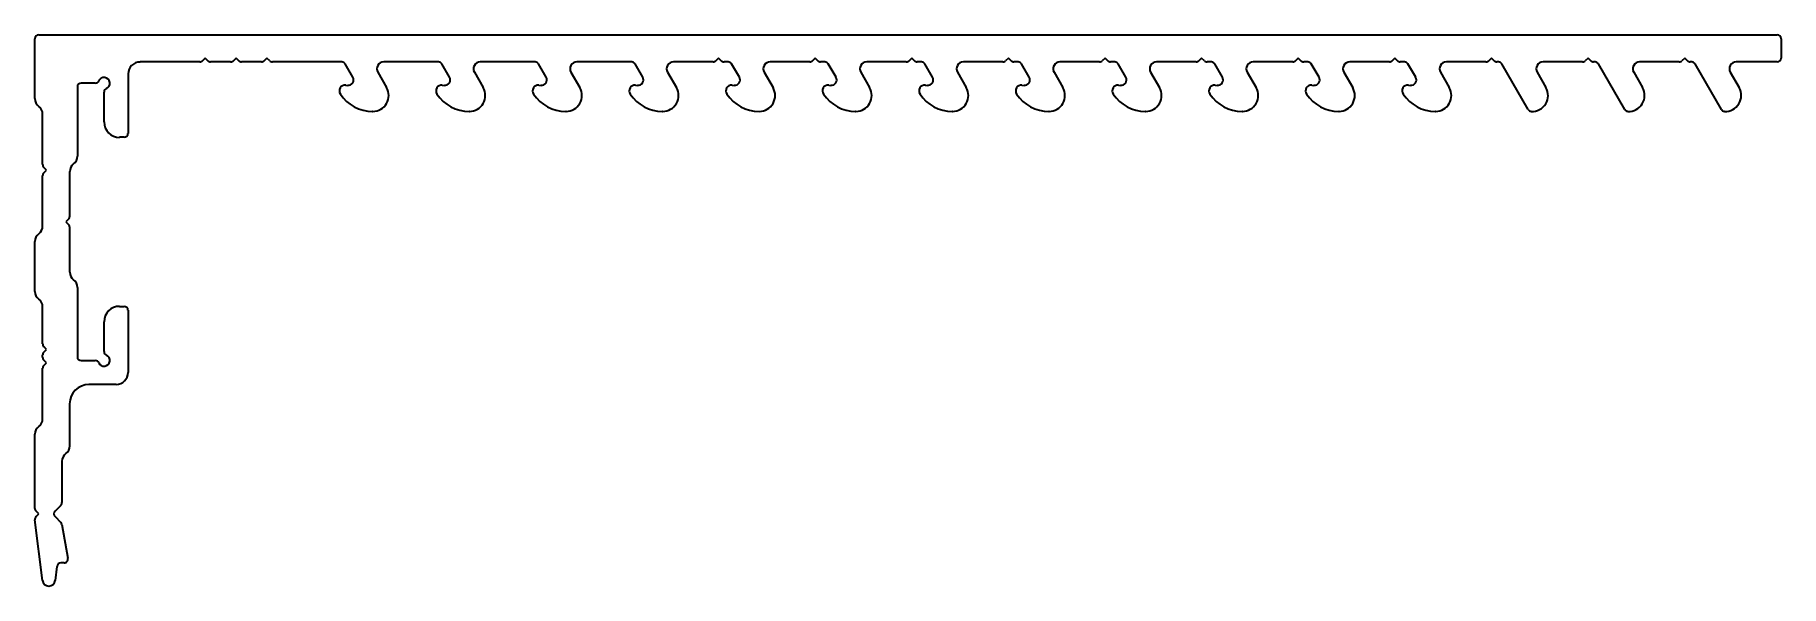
# Model space of a CAD drawing. Extents: x -35 to 79, y -17 to 19.
import ezdxf

# ---------------------------------------------------------------- set-up
doc = ezdxf.new("R2010")
doc.units = 0
doc.header["$MEASUREMENT"] = 0
doc.layers.add('Profile1', color=4, linetype='CONTINUOUS', lineweight=35)

msp = doc.modelspace()

# ---------------------------------------------------------------- linework, layer by layer
at = {"layer": 'Profile1', "color": 0}
for p, q in [((-35.42, 15.12), (-35.42, 19.06)), ((-35.17, 19.31), (79.09, 19.31)), ((79.35, 19.06), (79.35, 17.79)), ((-24.59, 17.53), (-28.51, 17.53)), ((-24.23, 17.79), (-24.41, 17.61)), ((-24.05, 17.61), (-24.23, 17.79)), ((-22.56, 17.53), (-23.88, 17.53)), ((-22.2, 17.79), (-22.38, 17.61)), ((-22.02, 17.61), (-22.2, 17.79)), ((-20.53, 17.53), (-21.84, 17.53)), ((-20.17, 17.79), (-20.35, 17.61)), ((-19.99, 17.61), (-20.17, 17.79)), ((-15.25, 17.53), (-19.81, 17.53)), ((-14.52, 16.53), (-15.03, 17.4)), ((-8.9, 17.53), (-12.5, 17.53)), ((-8.17, 16.53), (-8.68, 17.4)), ((-2.55, 17.53), (-6.15, 17.53)), ((-1.82, 16.53), (-2.33, 17.4)), ((3.8, 17.53), (0.2, 17.53)), ((4.53, 16.53), (4.02, 17.4)), ((9.15, 17.53), (6.55, 17.53)), ((9.51, 17.79), (9.33, 17.61)), ((9.69, 17.61), (9.51, 17.79)), ((10.15, 17.53), (9.87, 17.53)), ((10.88, 16.53), (10.37, 17.4)), ((15.5, 17.53), (12.9, 17.53)), ((15.86, 17.79), (15.68, 17.61)), ((16.04, 17.61), (15.86, 17.79)), ((16.5, 17.53), (16.22, 17.53)), ((17.23, 16.53), (16.72, 17.4)), ((21.85, 17.53), (19.25, 17.53)), ((22.21, 17.79), (22.03, 17.61)), ((22.39, 17.61), (22.21, 17.79)), ((22.85, 17.53), (22.57, 17.53)), ((23.58, 16.53), (23.07, 17.4)), ((28.2, 17.53), (25.6, 17.53)), ((28.56, 17.79), (28.38, 17.61)), ((28.74, 17.61), (28.56, 17.79)), ((29.2, 17.53), (28.92, 17.53)), ((29.93, 16.53), (29.42, 17.4)), ((34.55, 17.53), (31.95, 17.53)), ((34.91, 17.79), (34.73, 17.61)), ((35.09, 17.61), (34.91, 17.79)), ((35.55, 17.53), (35.27, 17.53)), ((36.28, 16.53), (35.77, 17.4)), ((40.9, 17.53), (38.3, 17.53)), ((41.26, 17.79), (41.08, 17.61)), ((41.44, 17.61), (41.26, 17.79)), ((41.9, 17.53), (41.62, 17.53)), ((42.63, 16.53), (42.12, 17.4)), ((47.25, 17.53), (44.65, 17.53)), ((47.61, 17.79), (47.43, 17.61)), ((47.79, 17.61), (47.61, 17.79)), ((48.25, 17.53), (47.97, 17.53)), ((48.98, 16.53), (48.47, 17.4)), ((53.6, 17.53), (51, 17.53)), ((53.96, 17.79), (53.78, 17.61)), ((54.14, 17.61), (53.96, 17.79)), ((54.6, 17.53), (54.32, 17.53)), ((55.33, 16.53), (54.82, 17.4)), ((59.95, 17.53), (57.35, 17.53)), ((60.31, 17.79), (60.13, 17.61)), ((60.49, 17.61), (60.31, 17.79)), ((60.77, 17.53), (60.67, 17.53)), ((62.72, 14.41), (60.99, 17.4)), ((66.3, 17.53), (63.7, 17.53)), ((66.66, 17.79), (66.48, 17.61)), ((66.84, 17.61), (66.66, 17.79)), ((67.12, 17.53), (67.02, 17.53)), ((69.07, 14.41), (67.34, 17.4)), ((72.65, 17.53), (70.05, 17.53)), ((73.01, 17.79), (72.83, 17.61)), ((73.19, 17.61), (73.01, 17.79)), ((73.47, 17.53), (73.37, 17.53)), ((75.42, 14.41), (73.69, 17.4)), ((79.09, 17.53), (76.4, 17.53)), ((-31.46, 16.13), (-32.38, 16.13)), ((-29.3, 16.74), (-29.3, 12.83)), ((-12.89, 16.85), (-12.31, 15.84)), ((-6.54, 16.85), (-5.96, 15.84)), ((-0.19, 16.85), (0.39, 15.84)), ((6.16, 16.85), (6.74, 15.84)), ((12.51, 16.85), (13.09, 15.84)), ((18.86, 16.85), (19.44, 15.84)), ((25.21, 16.85), (25.79, 15.84)), ((31.56, 16.85), (32.14, 15.84)), ((37.91, 16.85), (38.49, 15.84)), ((44.26, 16.85), (44.84, 15.84)), ((50.61, 16.85), (51.19, 15.84)), ((56.96, 16.85), (57.54, 15.84)), ((63.31, 16.85), (63.89, 15.84)), ((69.66, 16.85), (70.24, 15.84)), ((76.01, 16.85), (76.59, 15.84)), ((-32.63, 15.88), (-32.63, 11.33)), ((-30.88, 13.59), (-30.88, 15.55)), ((-15, 16.01), (-14.86, 15.99)), ((-8.65, 16.01), (-8.51, 15.99)), ((-2.3, 16.01), (-2.16, 15.99)), ((4.05, 16.01), (4.19, 15.99)), ((10.4, 16.01), (10.54, 15.99)), ((16.75, 16.01), (16.89, 15.99)), ((23.1, 16.01), (23.24, 15.99)), ((29.45, 16.01), (29.59, 15.99)), ((35.8, 16.01), (35.94, 15.99)), ((42.15, 16.01), (42.29, 15.99)), ((48.5, 16.01), (48.64, 15.99)), ((54.85, 16.01), (54.99, 15.99)), ((-34.92, 10.78), (-34.92, 14.1)), ((-13.21, 14.28), (-13.23, 14.28)), ((-6.86, 14.28), (-6.88, 14.28)), ((-0.51, 14.28), (-0.53, 14.28)), ((5.84, 14.28), (5.82, 14.28)), ((12.19, 14.28), (12.17, 14.28)), ((18.54, 14.28), (18.52, 14.28)), ((24.89, 14.28), (24.87, 14.28)), ((31.24, 14.28), (31.22, 14.28)), ((37.59, 14.28), (37.57, 14.28)), ((43.94, 14.28), (43.92, 14.28)), ((50.29, 14.28), (50.27, 14.28)), ((56.64, 14.28), (56.62, 14.28)), ((-29.56, 12.58), (-29.86, 12.58)), ((-34.66, 10.42), (-34.84, 10.6)), ((-34.84, 10.24), (-34.66, 10.42)), ((-34.92, 6.74), (-34.92, 10.06)), ((-33.14, 10.32), (-33.14, 7.37)), ((-33.21, 7.2), (-33.39, 7.02)), ((-33.39, 7.02), (-33.21, 6.84)), ((-33.14, 6.66), (-33.14, 3.71)), ((-35.42, 2.44), (-35.42, 5.72)), ((-32.63, 2.7), (-32.63, -1.85)), ((-34.92, -1.01), (-34.92, 1.43)), ((-29.86, 1.45), (-29.56, 1.45)), ((-29.3, 1.2), (-29.3, -2.89)), ((-30.88, -1.52), (-30.88, 0.44)), ((-34.92, -1.9), (-34.92, -1.73)), ((-34.66, -1.37), (-34.84, -1.19)), ((-34.84, -1.55), (-34.66, -1.37)), ((-34.66, -2.26), (-34.84, -2.08)), ((-34.84, -2.43), (-34.66, -2.26)), ((-32.38, -2.1), (-31.46, -2.1)), ((-34.92, -5.94), (-34.92, -2.61)), ((-30.09, -3.68), (-31.87, -3.68)), ((-33.14, -4.95), (-33.14, -7.72)), ((-35.42, -11.83), (-35.42, -6.95)), ((-33.65, -8.73), (-33.65, -11.45)), ((-34.93, -16.56), (-35.42, -12.58)), ((-35.17, -12.19), (-35.35, -12.01)), ((-35.35, -12.37), (-35.17, -12.19)), ((-33.72, -11.63), (-34.1, -12.01)), ((-34.1, -12.37), (-33.72, -12.75)), ((-33.65, -12.88), (-33.26, -15.11)), ((-33.98, -15.64), (-34.09, -16.56)), ((-33.51, -15.41), (-33.72, -15.41))]:
    msp.add_line(p, q, dxfattribs=at)
for centre, radius, start, end in [((-35.17, 19.06), 0.254, 90, 180), ((79.09, 19.06), 0.254, 0, 90), ((-28.51, 16.74), 0.787, 90, 180), ((-24.59, 17.79), 0.254, 270, 315), ((-23.88, 17.79), 0.254, 225, 270), ((-22.56, 17.79), 0.254, 270, 315), ((-21.84, 17.79), 0.254, 225, 270), ((-20.53, 17.79), 0.254, 270, 315), ((-19.81, 17.79), 0.254, 225, 270), ((-15.25, 17.28), 0.254, 30, 90), ((-12.5, 17.08), 0.452, 90, 210), ((-8.9, 17.28), 0.254, 30, 90), ((-6.15, 17.08), 0.452, 90, 210), ((-2.55, 17.28), 0.254, 30, 90), ((0.2, 17.08), 0.452, 90, 210), ((3.8, 17.28), 0.254, 30, 90), ((6.55, 17.08), 0.452, 90, 210), ((9.15, 17.79), 0.254, 270, 315), ((9.87, 17.79), 0.254, 225, 270), ((10.15, 17.28), 0.254, 30, 90), ((12.9, 17.08), 0.452, 90, 210), ((15.5, 17.79), 0.254, 270, 315), ((16.22, 17.79), 0.254, 225, 270), ((16.5, 17.28), 0.254, 30, 90), ((19.25, 17.08), 0.452, 90, 210), ((21.85, 17.79), 0.254, 270, 315), ((22.57, 17.79), 0.254, 225, 270), ((22.85, 17.28), 0.254, 30, 90), ((25.6, 17.08), 0.452, 90, 210), ((28.2, 17.79), 0.254, 270, 315), ((28.92, 17.79), 0.254, 225, 270), ((29.2, 17.28), 0.254, 30, 90), ((31.95, 17.08), 0.452, 90, 210), ((34.55, 17.79), 0.254, 270, 315), ((35.27, 17.79), 0.254, 225, 270), ((35.55, 17.28), 0.254, 30, 90), ((38.3, 17.08), 0.452, 90, 210), ((40.9, 17.79), 0.254, 270, 315), ((41.62, 17.79), 0.254, 225, 270), ((41.9, 17.28), 0.254, 30, 90), ((44.65, 17.08), 0.452, 90, 210), ((47.25, 17.79), 0.254, 270, 315), ((47.97, 17.79), 0.254, 225, 270), ((48.25, 17.28), 0.254, 30, 90), ((51, 17.08), 0.452, 90, 210), ((53.6, 17.79), 0.254, 270, 315), ((54.32, 17.79), 0.254, 225, 270), ((54.6, 17.28), 0.254, 30, 90), ((57.35, 17.08), 0.452, 90, 210), ((59.95, 17.79), 0.254, 270, 315), ((60.67, 17.79), 0.254, 225, 270), ((60.77, 17.28), 0.254, 30, 90), ((63.7, 17.08), 0.452, 90, 210), ((66.3, 17.79), 0.254, 270, 315), ((67.02, 17.79), 0.254, 225, 270), ((67.12, 17.28), 0.254, 30, 90), ((70.05, 17.08), 0.452, 90, 210), ((72.65, 17.79), 0.254, 270, 315), ((73.37, 17.79), 0.254, 225, 270), ((73.47, 17.28), 0.254, 30, 90), ((76.4, 17.08), 0.452, 90, 210), ((79.09, 17.79), 0.254, 270, 0), ((-32.38, 15.88), 0.254, 90, 180), ((-31.46, 16.39), 0.254, 270, 336.4218), ((-30.88, 16.13), 0.381, 293.5782, 156.4218), ((-14.83, 16.35), 0.356, 265, 30), ((-8.48, 16.35), 0.356, 265, 30), ((-2.13, 16.35), 0.356, 265, 30), ((4.22, 16.35), 0.356, 265, 30), ((10.57, 16.35), 0.356, 265, 30), ((16.92, 16.35), 0.356, 265, 30), ((23.27, 16.35), 0.356, 265, 30), ((29.62, 16.35), 0.356, 265, 30), ((35.97, 16.35), 0.356, 265, 30), ((42.32, 16.35), 0.356, 265, 30), ((48.67, 16.35), 0.356, 265, 30), ((55.02, 16.35), 0.356, 265, 30), ((-34.79, 15.12), 0.635, 180, 233.1301), ((-30.62, 15.55), 0.254, 113.5782, 180), ((-15.03, 15.63), 0.381, 85, 213.569), ((-13.23, 16.82), 2.54, 213.569, 270), ((-13.21, 15.32), 1.04, 270, 30), ((-8.68, 15.63), 0.381, 85, 213.569), ((-6.88, 16.82), 2.54, 213.569, 270), ((-6.86, 15.32), 1.04, 270, 30), ((-2.33, 15.63), 0.381, 85, 213.569), ((-0.53, 16.82), 2.54, 213.569, 270), ((-0.51, 15.32), 1.04, 270, 30), ((4.02, 15.63), 0.381, 85, 213.569), ((5.82, 16.82), 2.54, 213.569, 270), ((5.84, 15.32), 1.04, 270, 30), ((10.37, 15.63), 0.381, 85, 213.569), ((12.17, 16.82), 2.54, 213.569, 270), ((12.19, 15.32), 1.04, 270, 30), ((16.72, 15.63), 0.381, 85, 213.569), ((18.52, 16.82), 2.54, 213.569, 270), ((18.54, 15.32), 1.04, 270, 30), ((23.07, 15.63), 0.381, 85, 213.569), ((24.87, 16.82), 2.54, 213.569, 270), ((24.89, 15.32), 1.04, 270, 30), ((29.42, 15.63), 0.381, 85, 213.569), ((31.22, 16.82), 2.54, 213.569, 270), ((31.24, 15.32), 1.04, 270, 30), ((35.77, 15.63), 0.381, 85, 213.569), ((37.57, 16.82), 2.54, 213.569, 270), ((37.59, 15.32), 1.04, 270, 30), ((42.12, 15.63), 0.381, 85, 213.569), ((43.92, 16.82), 2.54, 213.569, 270), ((43.94, 15.32), 1.04, 270, 30), ((48.47, 15.63), 0.381, 85, 213.569), ((50.27, 16.82), 2.54, 213.569, 270), ((50.29, 15.32), 1.04, 270, 30), ((54.82, 15.63), 0.381, 85, 213.569), ((56.62, 16.82), 2.54, 213.569, 270), ((56.64, 15.32), 1.04, 270, 30), ((62.99, 15.32), 1.04, 266.7436, 30), ((69.34, 15.32), 1.04, 266.7436, 30), ((75.69, 15.32), 1.04, 266.7436, 30), ((-35.55, 14.1), 0.635, 0, 53.1301), ((62.94, 14.54), 0.254, 210, 266.7436), ((69.29, 14.54), 0.254, 210, 266.7436), ((75.64, 14.54), 0.254, 210, 266.7436), ((-29.86, 13.59), 1.02, 180, 270), ((-29.56, 12.83), 0.254, 270, 0), ((-34.66, 10.78), 0.254, 180, 225), ((-32.5, 10.32), 0.635, 126.8699, 180), ((-33.26, 11.33), 0.635, 306.8699, 360), ((-34.66, 10.06), 0.254, 135, 180), ((-33.39, 7.37), 0.254, 315, 0), ((-34.79, 5.72), 0.635, 126.8699, 180), ((-35.55, 6.74), 0.635, 306.8699, 360), ((-33.39, 6.66), 0.254, 360, 45), ((-32.5, 3.71), 0.635, 180, 233.1301), ((-34.79, 2.44), 0.635, 180, 233.1301), ((-33.26, 2.7), 0.635, 0, 53.1301), ((-35.55, 1.43), 0.635, 0, 53.1301), ((-29.86, 0.44), 1.02, 90, 180), ((-29.56, 1.2), 0.254, 360, 90), ((-34.66, -1.01), 0.254, 180, 225), ((-34.66, -1.73), 0.254, 135, 180), ((-34.66, -1.9), 0.254, 180, 225), ((-32.38, -1.85), 0.254, 180, 270), ((-31.46, -2.36), 0.254, 23.5782, 90), ((-30.88, -2.1), 0.381, 203.5782, 66.4218), ((-30.62, -1.52), 0.254, 180, 246.4218), ((-34.66, -2.61), 0.254, 135, 180), ((-30.09, -2.89), 0.787, 270, 0), ((-31.87, -4.95), 1.27, 90, 180), ((-34.79, -6.95), 0.635, 126.8699, 180), ((-35.55, -5.94), 0.635, 306.8699, 0), ((-33.77, -7.72), 0.635, 306.8699, 360), ((-33.01, -8.73), 0.635, 126.8699, 180), ((-33.9, -11.45), 0.254, 315, 360), ((-35.17, -11.83), 0.254, 180, 225), ((-35.17, -12.55), 0.254, 135, 187), ((-33.92, -12.19), 0.254, 135, 225), ((-33.9, -12.93), 0.254, 10, 45), ((-33.72, -15.67), 0.254, 90, 173), ((-33.51, -15.16), 0.254, 270, 10), ((-34.51, -16.51), 0.424, 187, 353)]:
    msp.add_arc(centre, radius, start, end, dxfattribs=at)

doc.saveas('drawing.dxf')
